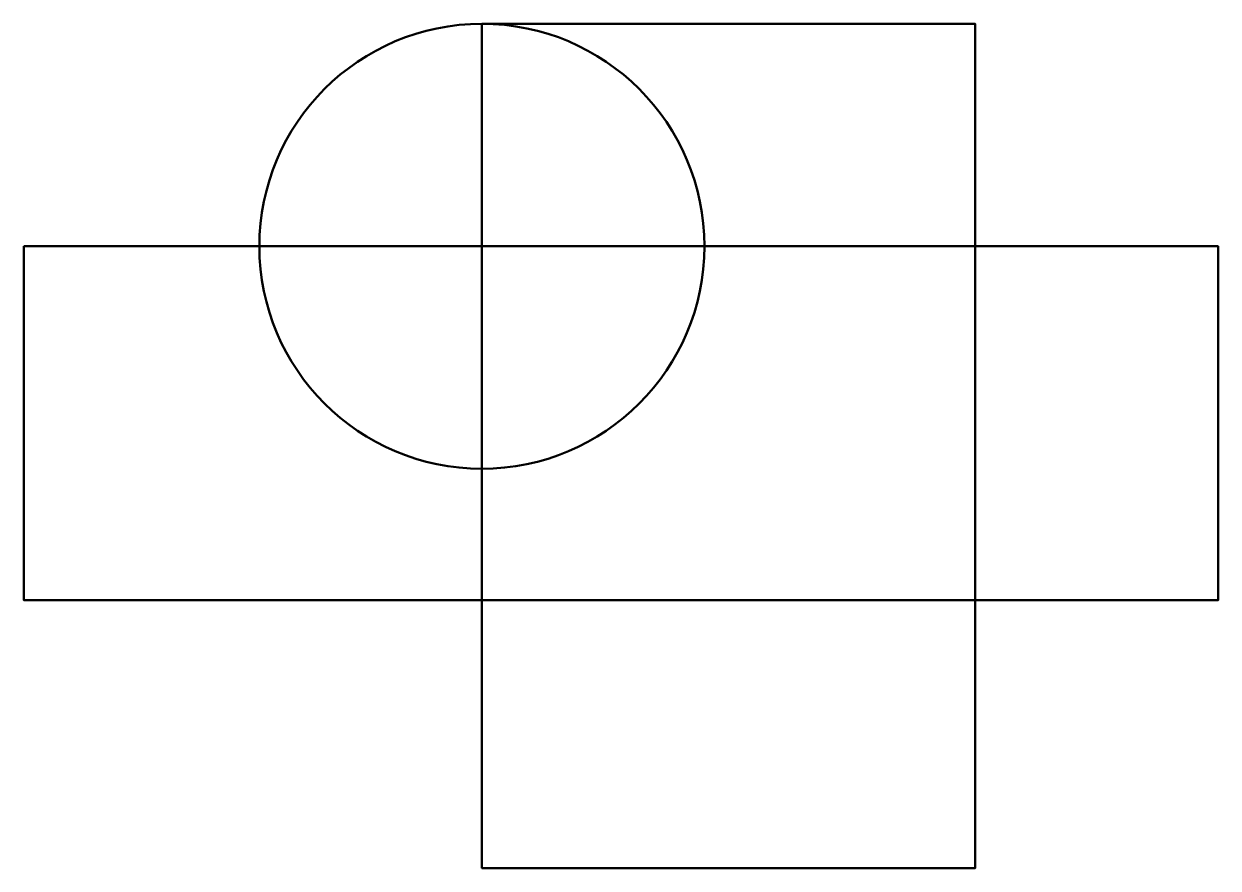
# Model space of a CAD drawing. Header units: millimetres. Extents: x 125 to 298, y 126 to 248.
import ezdxf

# ---------------------------------------------------------------- set-up
doc = ezdxf.new("R2010")
doc.units = ezdxf.units.MM
doc.header["$LTSCALE"] = 0.5

msp = doc.modelspace()

# ---------------------------------------------------------------- linework, layer by layer
at = {"lineweight": 50}
for points in [[(191.81, 248.25), (263.28, 248.25), (263.28, 125.94), (191.81, 125.94)], [(125.48, 216.03), (298.46, 216.03), (298.46, 164.76), (125.48, 164.76)]]:
    msp.add_lwpolyline(points, close=True, dxfattribs=at)
msp.add_circle((191.81, 216.03), 32.23, dxfattribs=at)

doc.saveas('drawing.dxf')
